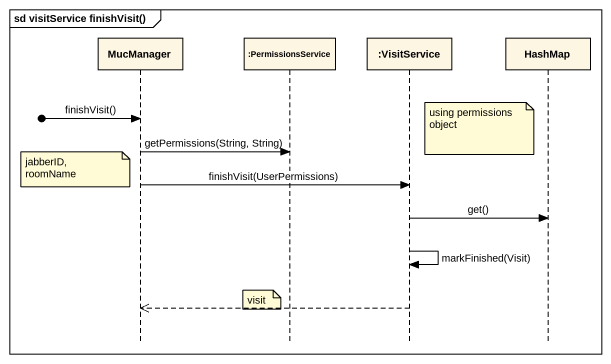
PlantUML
@startuml
mainframe sd visitService finishVisit()
hide footbox
participant MucManager
participant ":PermissionsService" as PermissionsService
participant ":VisitService" as VisitService
participant HashMap

[o-> MucManager : finishVisit()
note left of HashMap : using permissions object
MucManager -> PermissionsService : getPermissions(String, String)
note left of MucManager : jabberID, roomName
MucManager -> VisitService : finishVisit(UserPermissions)
VisitService -> HashMap : get()
VisitService -> VisitService : markFinished(Visit)
note left of PermissionsService : visit
VisitService -->> MucManager
@enduml
